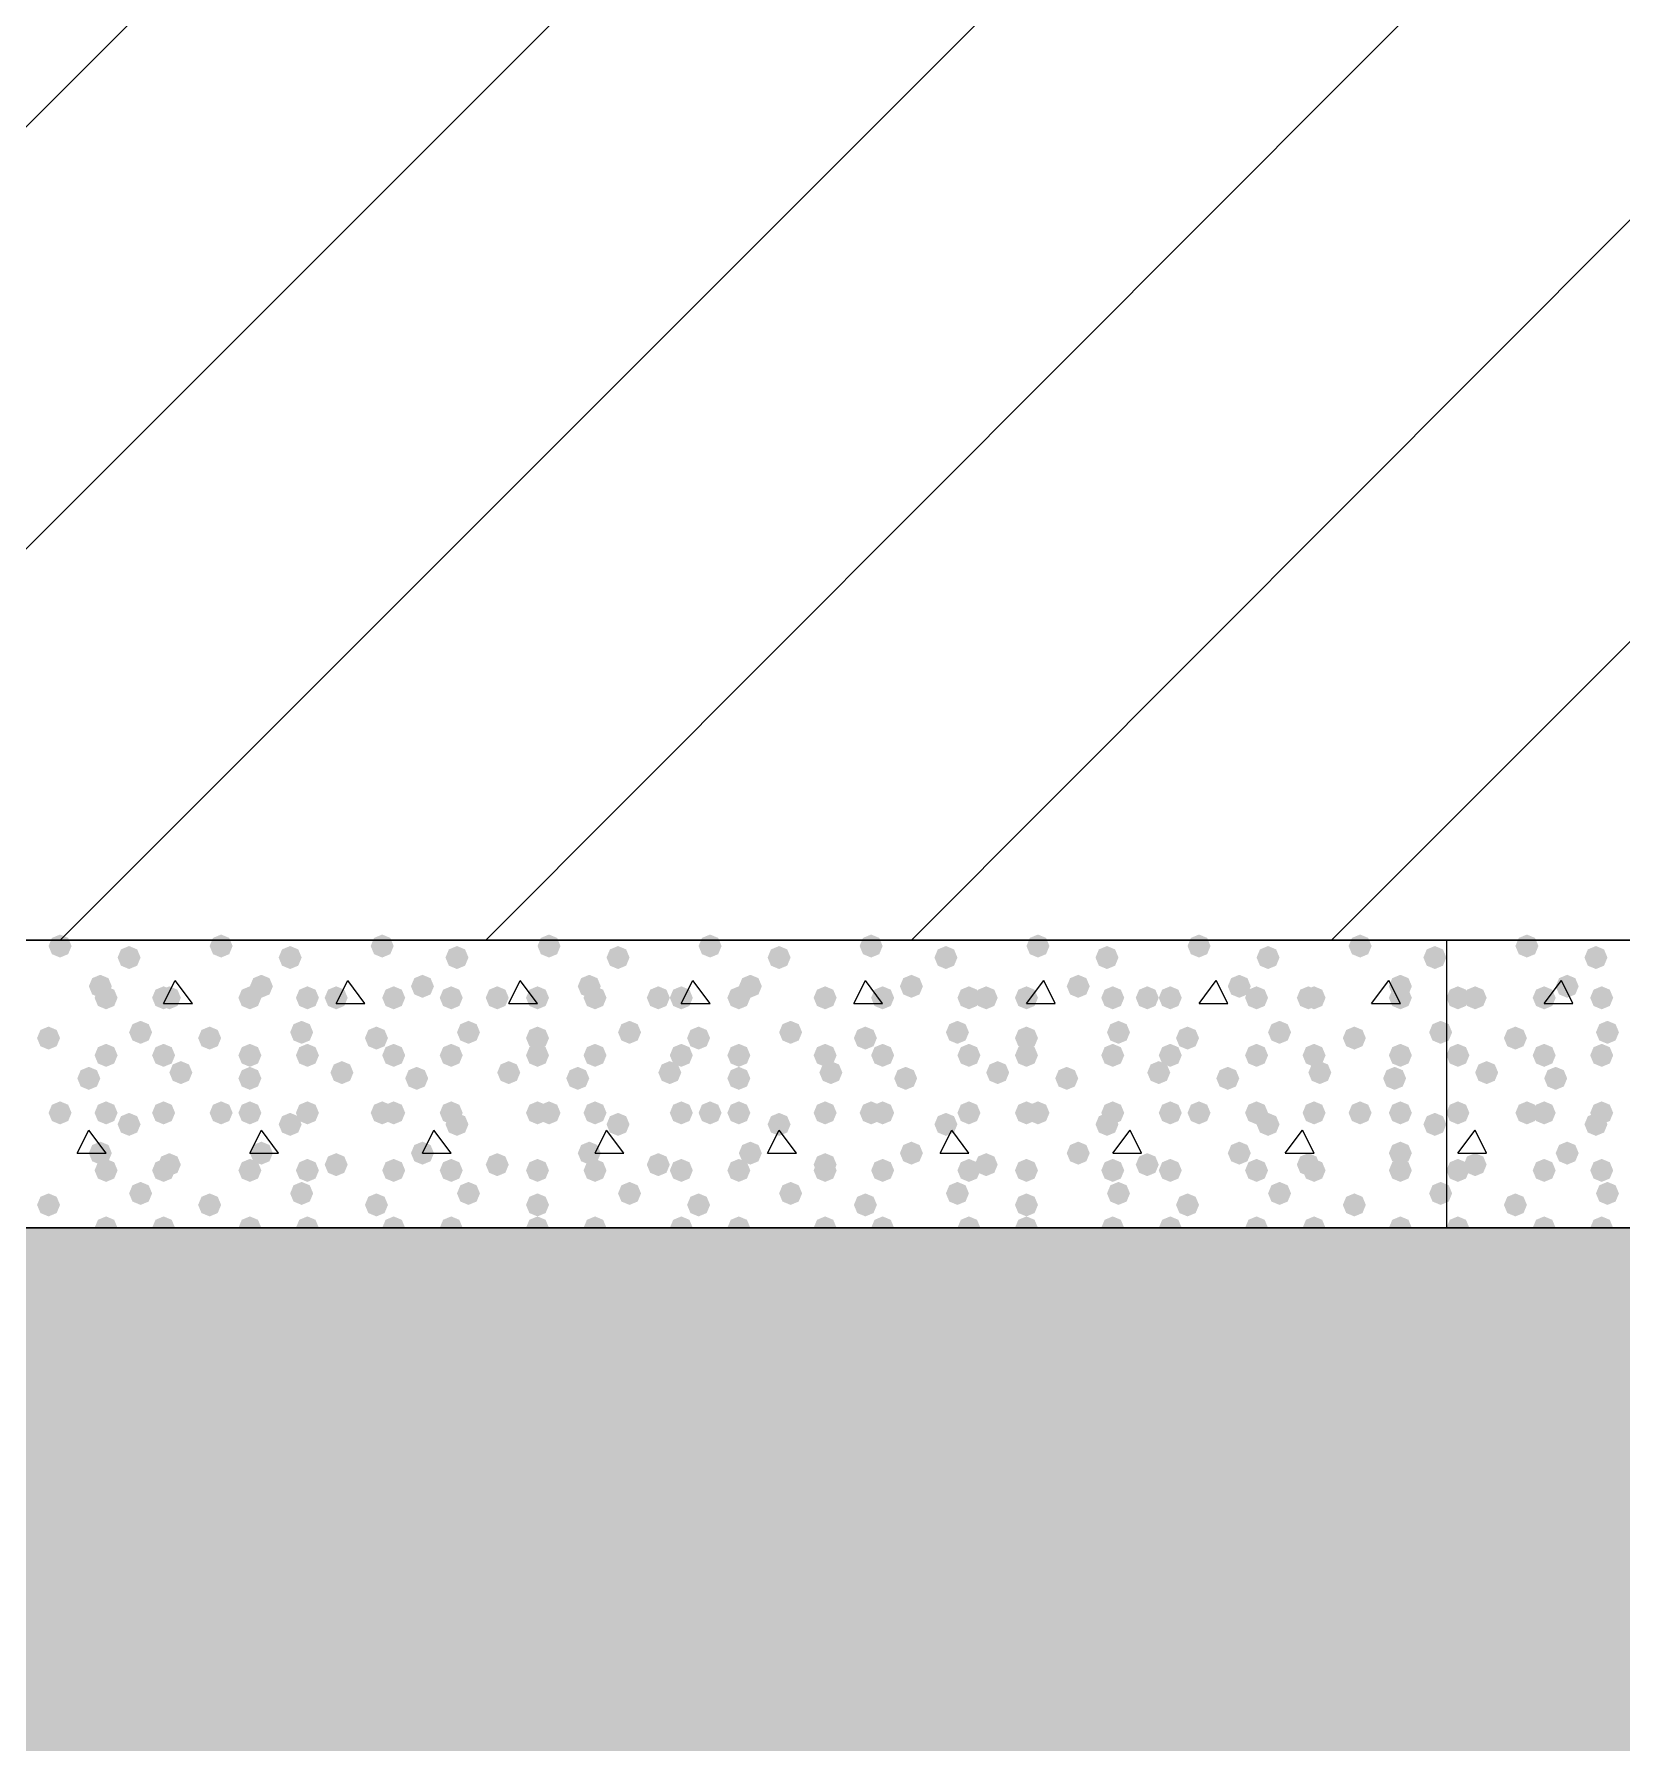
# Model space of a CAD drawing. Header units: millimetres. Extents: x 0 to 420, y 0 to 297.
# Drawn here: x 310.58 to 322.26, y 138.83 to 151.41 of the extents above; entities that cross this region are included whole.
import ezdxf

# ---------------------------------------------------------------- set-up
doc = ezdxf.new("R2010")
doc.units = ezdxf.units.MM
doc.layers.get('0').update_dxf_attribs({"linetype": 'CONTINUOUS'})

msp = doc.modelspace()

# ---------------------------------------------------------------- hatches: boundary and pattern name
at = {"true_color": 0x000008}
for points in [[(310.853667, 144.695333), (310.828796, 144.635537), (310.769, 144.610667), (310.709204, 144.635537), (310.684333, 144.695333), (310.709204, 144.755129), (310.769, 144.78), (310.828796, 144.755129)], [(312.039, 144.695333), (312.014129, 144.635537), (311.954333, 144.610667), (311.894537, 144.635537), (311.869667, 144.695333), (311.894537, 144.755129), (311.954333, 144.78), (312.014129, 144.755129)], [(313.224333, 144.695333), (313.199462, 144.635537), (313.139667, 144.610667), (313.079871, 144.635537), (313.055, 144.695333), (313.079871, 144.755129), (313.139667, 144.78), (313.199462, 144.755129)], [(314.452, 144.695333), (314.427129, 144.635537), (314.367333, 144.610667), (314.307538, 144.635537), (314.282667, 144.695333), (314.307537, 144.755129), (314.367333, 144.78), (314.427129, 144.755129)], [(315.637333, 144.695333), (315.612462, 144.635537), (315.552667, 144.610667), (315.492871, 144.635537), (315.468, 144.695333), (315.492871, 144.755129), (315.552667, 144.78), (315.612462, 144.755129)], [(316.822667, 144.695333), (316.797796, 144.635537), (316.738, 144.610667), (316.678204, 144.635537), (316.653333, 144.695333), (316.678204, 144.755129), (316.738, 144.78), (316.797796, 144.755129)], [(318.050333, 144.695333), (318.025463, 144.635537), (317.965667, 144.610667), (317.905871, 144.635537), (317.881, 144.695333), (317.905871, 144.755129), (317.965667, 144.78), (318.025462, 144.755129)], [(319.235667, 144.695333), (319.210796, 144.635537), (319.151, 144.610667), (319.091204, 144.635537), (319.066333, 144.695333), (319.091204, 144.755129), (319.151, 144.78), (319.210796, 144.755129)], [(320.421, 144.695333), (320.396129, 144.635537), (320.336333, 144.610667), (320.276538, 144.635537), (320.251667, 144.695333), (320.276537, 144.755129), (320.336333, 144.78), (320.396129, 144.755129)], [(311.361667, 144.610667), (311.336796, 144.550871), (311.277, 144.526), (311.217204, 144.550871), (311.192333, 144.610667), (311.217204, 144.670462), (311.277, 144.695333), (311.336796, 144.670463)], [(312.547, 144.610667), (312.522129, 144.550871), (312.462333, 144.526), (312.402537, 144.550871), (312.377667, 144.610667), (312.402537, 144.670462), (312.462333, 144.695333), (312.522129, 144.670463)], [(313.774667, 144.610667), (313.749796, 144.550871), (313.69, 144.526), (313.630204, 144.550871), (313.605333, 144.610667), (313.630204, 144.670462), (313.69, 144.695333), (313.749796, 144.670463)], [(314.96, 144.610667), (314.935129, 144.550871), (314.875333, 144.526), (314.815538, 144.550871), (314.790667, 144.610667), (314.815537, 144.670462), (314.875333, 144.695333), (314.935129, 144.670463)], [(316.145333, 144.610667), (316.120463, 144.550871), (316.060667, 144.526), (316.000871, 144.550871), (315.976, 144.610667), (316.000871, 144.670462), (316.060667, 144.695333), (316.120462, 144.670463)], [(317.373, 144.610667), (317.348129, 144.550871), (317.288333, 144.526), (317.228538, 144.550871), (317.203667, 144.610667), (317.228537, 144.670462), (317.288333, 144.695333), (317.348129, 144.670463)], [(318.558333, 144.610667), (318.533462, 144.550871), (318.473667, 144.526), (318.413871, 144.550871), (318.389, 144.610667), (318.413871, 144.670462), (318.473667, 144.695333), (318.533462, 144.670463)], [(319.743667, 144.610667), (319.718796, 144.550871), (319.659, 144.526), (319.599204, 144.550871), (319.574333, 144.610667), (319.599204, 144.670462), (319.659, 144.695333), (319.718796, 144.670463)], [(320.971333, 144.610667), (320.946462, 144.550871), (320.886667, 144.526), (320.826871, 144.550871), (320.802, 144.610667), (320.826871, 144.670462), (320.886667, 144.695333), (320.946462, 144.670463)], [(311.15, 144.399), (311.125129, 144.339204), (311.065333, 144.314333), (311.005538, 144.339204), (310.980667, 144.399), (311.005537, 144.458796), (311.065333, 144.483667), (311.125129, 144.458796)], [(312.335333, 144.399), (312.310462, 144.339204), (312.250667, 144.314333), (312.190871, 144.339204), (312.166, 144.399), (312.190871, 144.458796), (312.250667, 144.483667), (312.310462, 144.458796)], [(313.520667, 144.399), (313.495796, 144.339204), (313.436, 144.314333), (313.376204, 144.339204), (313.351333, 144.399), (313.376204, 144.458796), (313.436, 144.483667), (313.495796, 144.458796)], [(314.748333, 144.399), (314.723462, 144.339204), (314.663667, 144.314333), (314.603871, 144.339204), (314.579, 144.399), (314.603871, 144.458796), (314.663667, 144.483667), (314.723462, 144.458796)], [(315.933667, 144.399), (315.908796, 144.339204), (315.849, 144.314333), (315.789204, 144.339204), (315.764333, 144.399), (315.789204, 144.458796), (315.849, 144.483667), (315.908796, 144.458796)], [(317.119, 144.399), (317.094129, 144.339204), (317.034333, 144.314333), (316.974538, 144.339204), (316.949667, 144.399), (316.974537, 144.458796), (317.034333, 144.483667), (317.094129, 144.458796)], [(318.346667, 144.399), (318.321796, 144.339204), (318.262, 144.314333), (318.202204, 144.339204), (318.177333, 144.399), (318.202204, 144.458796), (318.262, 144.483667), (318.321796, 144.458796)], [(319.532, 144.399), (319.507129, 144.339204), (319.447333, 144.314333), (319.387538, 144.339204), (319.362667, 144.399), (319.387537, 144.458796), (319.447333, 144.483667), (319.507129, 144.458796)], [(320.717333, 144.399), (320.692462, 144.339204), (320.632667, 144.314333), (320.572871, 144.339204), (320.548, 144.399), (320.572871, 144.458796), (320.632667, 144.483667), (320.692462, 144.458796)], [(311.192333, 144.314333), (311.167462, 144.254537), (311.107667, 144.229667), (311.047871, 144.254537), (311.023, 144.314333), (311.047871, 144.374129), (311.107667, 144.399), (311.167462, 144.374129)], [(311.615667, 144.314333), (311.590796, 144.254537), (311.531, 144.229667), (311.471204, 144.254537), (311.446333, 144.314333), (311.471204, 144.374129), (311.531, 144.399), (311.590796, 144.374129)], [(311.658, 144.314333), (311.633129, 144.254537), (311.573333, 144.229667), (311.513537, 144.254537), (311.488667, 144.314333), (311.513537, 144.374129), (311.573333, 144.399), (311.633129, 144.374129)], [(312.250667, 144.314333), (312.225796, 144.254537), (312.166, 144.229667), (312.106204, 144.254537), (312.081333, 144.314333), (312.106204, 144.374129), (312.166, 144.399), (312.225796, 144.374129)], [(312.674, 144.314333), (312.649129, 144.254537), (312.589333, 144.229667), (312.529537, 144.254537), (312.504667, 144.314333), (312.529537, 144.374129), (312.589333, 144.399), (312.649129, 144.374129)], [(312.885667, 144.314333), (312.860796, 144.254537), (312.801, 144.229667), (312.741204, 144.254537), (312.716333, 144.314333), (312.741204, 144.374129), (312.801, 144.399), (312.860796, 144.374129)], [(313.309, 144.314333), (313.284129, 144.254537), (313.224333, 144.229667), (313.164537, 144.254537), (313.139667, 144.314333), (313.164537, 144.374129), (313.224333, 144.399), (313.284129, 144.374129)], [(313.732333, 144.314333), (313.707462, 144.254537), (313.647667, 144.229667), (313.587871, 144.254537), (313.563, 144.314333), (313.587871, 144.374129), (313.647667, 144.399), (313.707462, 144.374129)], [(314.071, 144.314333), (314.046129, 144.254537), (313.986333, 144.229667), (313.926537, 144.254537), (313.901667, 144.314333), (313.926537, 144.374129), (313.986333, 144.399), (314.046129, 144.374129)], [(314.367333, 144.314333), (314.342462, 144.254537), (314.282667, 144.229667), (314.222871, 144.254537), (314.198, 144.314333), (314.222871, 144.374129), (314.282667, 144.399), (314.342462, 144.374129)], [(314.790667, 144.314333), (314.765796, 144.254537), (314.706, 144.229667), (314.646204, 144.254537), (314.621333, 144.314333), (314.646204, 144.374129), (314.706, 144.399), (314.765796, 144.374129)], [(315.256333, 144.314333), (315.231462, 144.254537), (315.171667, 144.229667), (315.111871, 144.254537), (315.087, 144.314333), (315.111871, 144.374129), (315.171667, 144.399), (315.231462, 144.374129)], [(315.425667, 144.314333), (315.400796, 144.254537), (315.341, 144.229667), (315.281204, 144.254537), (315.256333, 144.314333), (315.281204, 144.374129), (315.341, 144.399), (315.400796, 144.374129)], [(315.849, 144.314333), (315.824129, 144.254537), (315.764333, 144.229667), (315.704538, 144.254537), (315.679667, 144.314333), (315.704537, 144.374129), (315.764333, 144.399), (315.824129, 144.374129)], [(316.484, 144.314333), (316.459129, 144.254537), (316.399333, 144.229667), (316.339538, 144.254537), (316.314667, 144.314333), (316.339537, 144.374129), (316.399333, 144.399), (316.459129, 144.374129)], [(316.484, 144.314333), (316.459129, 144.254537), (316.399333, 144.229667), (316.339538, 144.254537), (316.314667, 144.314333), (316.339537, 144.374129), (316.399333, 144.399), (316.459129, 144.374129)], [(316.907333, 144.314333), (316.882462, 144.254537), (316.822667, 144.229667), (316.762871, 144.254537), (316.738, 144.314333), (316.762871, 144.374129), (316.822667, 144.399), (316.882462, 144.374129)], [(317.542333, 144.314333), (317.517462, 144.254537), (317.457667, 144.229667), (317.397871, 144.254537), (317.373, 144.314333), (317.397871, 144.374129), (317.457667, 144.399), (317.517462, 144.374129)], [(317.669333, 144.314333), (317.644462, 144.254537), (317.584667, 144.229667), (317.524871, 144.254537), (317.5, 144.314333), (317.524871, 144.374129), (317.584667, 144.399), (317.644462, 144.374129)], [(317.965667, 144.314333), (317.940796, 144.254537), (317.881, 144.229667), (317.821204, 144.254537), (317.796333, 144.314333), (317.821204, 144.374129), (317.881, 144.399), (317.940796, 144.374129)], [(318.600667, 144.314333), (318.575796, 144.254537), (318.516, 144.229667), (318.456204, 144.254537), (318.431333, 144.314333), (318.456204, 144.374129), (318.516, 144.399), (318.575796, 144.374129)], [(318.854667, 144.314333), (318.829796, 144.254537), (318.77, 144.229667), (318.710204, 144.254537), (318.685333, 144.314333), (318.710204, 144.374129), (318.77, 144.399), (318.829796, 144.374129)], [(319.024, 144.314333), (318.999129, 144.254537), (318.939333, 144.229667), (318.879537, 144.254537), (318.854667, 144.314333), (318.879537, 144.374129), (318.939333, 144.399), (318.999129, 144.374129)], [(319.659, 144.314333), (319.634129, 144.254537), (319.574333, 144.229667), (319.514537, 144.254537), (319.489667, 144.314333), (319.514537, 144.374129), (319.574333, 144.399), (319.634129, 144.374129)], [(320.04, 144.314333), (320.015129, 144.254537), (319.955333, 144.229667), (319.895538, 144.254537), (319.870667, 144.314333), (319.895537, 144.374129), (319.955333, 144.399), (320.015129, 144.374129)], [(320.082333, 144.314333), (320.057462, 144.254537), (319.997667, 144.229667), (319.937871, 144.254537), (319.913, 144.314333), (319.937871, 144.374129), (319.997667, 144.399), (320.057462, 144.374129)], [(320.717333, 144.314333), (320.692462, 144.254537), (320.632667, 144.229667), (320.572871, 144.254537), (320.548, 144.314333), (320.572871, 144.374129), (320.632667, 144.399), (320.692462, 144.374129)], [(310.769, 144.018), (310.744129, 143.958204), (310.684333, 143.933333), (310.624537, 143.958204), (310.599667, 144.018), (310.624537, 144.077796), (310.684333, 144.102667), (310.744129, 144.077796)], [(311.446333, 144.060333), (311.421462, 144.000537), (311.361667, 143.975667), (311.301871, 144.000537), (311.277, 144.060333), (311.301871, 144.120129), (311.361667, 144.145), (311.421462, 144.120129)], [(311.954333, 144.018), (311.929463, 143.958204), (311.869667, 143.933333), (311.809871, 143.958204), (311.785, 144.018), (311.809871, 144.077796), (311.869667, 144.102667), (311.929462, 144.077796)], [(312.631667, 144.060333), (312.606796, 144.000537), (312.547, 143.975667), (312.487204, 144.000537), (312.462333, 144.060333), (312.487204, 144.120129), (312.547, 144.145), (312.606796, 144.120129)], [(313.182, 144.018), (313.157129, 143.958204), (313.097333, 143.933333), (313.037537, 143.958204), (313.012667, 144.018), (313.037537, 144.077796), (313.097333, 144.102667), (313.157129, 144.077796)], [(313.859333, 144.060333), (313.834462, 144.000537), (313.774667, 143.975667), (313.714871, 144.000537), (313.69, 144.060333), (313.714871, 144.120129), (313.774667, 144.145), (313.834462, 144.120129)], [(314.367333, 144.018), (314.342462, 143.958204), (314.282667, 143.933333), (314.222871, 143.958204), (314.198, 144.018), (314.222871, 144.077796), (314.282667, 144.102667), (314.342462, 144.077796)], [(315.044667, 144.060333), (315.019796, 144.000537), (314.96, 143.975667), (314.900204, 144.000537), (314.875333, 144.060333), (314.900204, 144.120129), (314.96, 144.145), (315.019796, 144.120129)], [(315.552667, 144.018), (315.527796, 143.958204), (315.468, 143.933333), (315.408204, 143.958204), (315.383333, 144.018), (315.408204, 144.077796), (315.468, 144.102667), (315.527796, 144.077796)], [(316.23, 144.060333), (316.205129, 144.000537), (316.145333, 143.975667), (316.085537, 144.000537), (316.060667, 144.060333), (316.085537, 144.120129), (316.145333, 144.145), (316.205129, 144.120129)], [(316.780333, 144.018), (316.755463, 143.958204), (316.695667, 143.933333), (316.635871, 143.958204), (316.611, 144.018), (316.635871, 144.077796), (316.695667, 144.102667), (316.755462, 144.077796)], [(317.457667, 144.060333), (317.432796, 144.000537), (317.373, 143.975667), (317.313204, 144.000537), (317.288333, 144.060333), (317.313204, 144.120129), (317.373, 144.145), (317.432796, 144.120129)], [(317.965667, 144.018), (317.940796, 143.958204), (317.881, 143.933333), (317.821204, 143.958204), (317.796333, 144.018), (317.821204, 144.077796), (317.881, 144.102667), (317.940796, 144.077796)], [(318.643, 144.060333), (318.618129, 144.000537), (318.558333, 143.975667), (318.498538, 144.000537), (318.473667, 144.060333), (318.498537, 144.120129), (318.558333, 144.145), (318.618129, 144.120129)], [(319.151, 144.018), (319.126129, 143.958204), (319.066333, 143.933333), (319.006537, 143.958204), (318.981667, 144.018), (319.006537, 144.077796), (319.066333, 144.102667), (319.126129, 144.077796)], [(319.828333, 144.060333), (319.803463, 144.000537), (319.743667, 143.975667), (319.683871, 144.000537), (319.659, 144.060333), (319.683871, 144.120129), (319.743667, 144.145), (319.803462, 144.120129)], [(320.378667, 144.018), (320.353796, 143.958204), (320.294, 143.933333), (320.234204, 143.958204), (320.209333, 144.018), (320.234204, 144.077796), (320.294, 144.102667), (320.353796, 144.077796)], [(321.013667, 144.060333), (320.988796, 144.000537), (320.929, 143.975667), (320.869204, 144.000537), (320.844333, 144.060333), (320.869204, 144.120129), (320.929, 144.145), (320.988796, 144.120129)], [(311.192333, 143.891), (311.167462, 143.831204), (311.107667, 143.806333), (311.047871, 143.831204), (311.023, 143.891), (311.047871, 143.950796), (311.107667, 143.975667), (311.167462, 143.950796)], [(311.615667, 143.891), (311.590796, 143.831204), (311.531, 143.806333), (311.471204, 143.831204), (311.446333, 143.891), (311.471204, 143.950796), (311.531, 143.975667), (311.590796, 143.950796)], [(312.250667, 143.891), (312.225796, 143.831204), (312.166, 143.806333), (312.106204, 143.831204), (312.081333, 143.891), (312.106204, 143.950796), (312.166, 143.975667), (312.225796, 143.950796)], [(312.674, 143.891), (312.649129, 143.831204), (312.589333, 143.806333), (312.529537, 143.831204), (312.504667, 143.891), (312.529537, 143.950796), (312.589333, 143.975667), (312.649129, 143.950796)], [(313.309, 143.891), (313.284129, 143.831204), (313.224333, 143.806333), (313.164537, 143.831204), (313.139667, 143.891), (313.164537, 143.950796), (313.224333, 143.975667), (313.284129, 143.950796)], [(313.732333, 143.891), (313.707462, 143.831204), (313.647667, 143.806333), (313.587871, 143.831204), (313.563, 143.891), (313.587871, 143.950796), (313.647667, 143.975667), (313.707462, 143.950796)], [(314.367333, 143.891), (314.342462, 143.831204), (314.282667, 143.806333), (314.222871, 143.831204), (314.198, 143.891), (314.222871, 143.950796), (314.282667, 143.975667), (314.342462, 143.950796)], [(314.790667, 143.891), (314.765796, 143.831204), (314.706, 143.806333), (314.646204, 143.831204), (314.621333, 143.891), (314.646204, 143.950796), (314.706, 143.975667), (314.765796, 143.950796)], [(315.425667, 143.891), (315.400796, 143.831204), (315.341, 143.806333), (315.281204, 143.831204), (315.256333, 143.891), (315.281204, 143.950796), (315.341, 143.975667), (315.400796, 143.950796)], [(315.849, 143.891), (315.824129, 143.831204), (315.764333, 143.806333), (315.704538, 143.831204), (315.679667, 143.891), (315.704537, 143.950796), (315.764333, 143.975667), (315.824129, 143.950796)], [(316.484, 143.891), (316.459129, 143.831204), (316.399333, 143.806333), (316.339538, 143.831204), (316.314667, 143.891), (316.339537, 143.950796), (316.399333, 143.975667), (316.459129, 143.950796)], [(316.907333, 143.891), (316.882462, 143.831204), (316.822667, 143.806333), (316.762871, 143.831204), (316.738, 143.891), (316.762871, 143.950796), (316.822667, 143.975667), (316.882462, 143.950796)], [(317.542333, 143.891), (317.517462, 143.831204), (317.457667, 143.806333), (317.397871, 143.831204), (317.373, 143.891), (317.397871, 143.950796), (317.457667, 143.975667), (317.517462, 143.950796)], [(317.965667, 143.891), (317.940796, 143.831204), (317.881, 143.806333), (317.821204, 143.831204), (317.796333, 143.891), (317.821204, 143.950796), (317.881, 143.975667), (317.940796, 143.950796)], [(318.600667, 143.891), (318.575796, 143.831204), (318.516, 143.806333), (318.456204, 143.831204), (318.431333, 143.891), (318.456204, 143.950796), (318.516, 143.975667), (318.575796, 143.950796)], [(319.024, 143.891), (318.999129, 143.831204), (318.939333, 143.806333), (318.879537, 143.831204), (318.854667, 143.891), (318.879537, 143.950796), (318.939333, 143.975667), (318.999129, 143.950796)], [(319.659, 143.891), (319.634129, 143.831204), (319.574333, 143.806333), (319.514537, 143.831204), (319.489667, 143.891), (319.514537, 143.950796), (319.574333, 143.975667), (319.634129, 143.950796)], [(320.082333, 143.891), (320.057462, 143.831204), (319.997667, 143.806333), (319.937871, 143.831204), (319.913, 143.891), (319.937871, 143.950796), (319.997667, 143.975667), (320.057462, 143.950796)], [(320.717333, 143.891), (320.692462, 143.831204), (320.632667, 143.806333), (320.572871, 143.831204), (320.548, 143.891), (320.572871, 143.950796), (320.632667, 143.975667), (320.692462, 143.950796)], [(311.742667, 143.764), (311.717796, 143.704204), (311.658, 143.679333), (311.598204, 143.704204), (311.573333, 143.764), (311.598204, 143.823796), (311.658, 143.848667), (311.717796, 143.823796)], [(312.928, 143.764), (312.903129, 143.704204), (312.843333, 143.679333), (312.783537, 143.704204), (312.758667, 143.764), (312.783537, 143.823796), (312.843333, 143.848667), (312.903129, 143.823796)], [(314.155667, 143.764), (314.130796, 143.704204), (314.071, 143.679333), (314.011204, 143.704204), (313.986333, 143.764), (314.011204, 143.823796), (314.071, 143.848667), (314.130796, 143.823796)], [(315.341, 143.764), (315.316129, 143.704204), (315.256333, 143.679333), (315.196537, 143.704204), (315.171667, 143.764), (315.196537, 143.823796), (315.256333, 143.848667), (315.316129, 143.823796)], [(316.526333, 143.764), (316.501463, 143.704204), (316.441667, 143.679333), (316.381871, 143.704204), (316.357, 143.764), (316.381871, 143.823796), (316.441667, 143.848667), (316.501462, 143.823796)], [(317.754, 143.764), (317.729129, 143.704204), (317.669333, 143.679333), (317.609537, 143.704204), (317.584667, 143.764), (317.609537, 143.823796), (317.669333, 143.848667), (317.729129, 143.823796)], [(318.939333, 143.764), (318.914462, 143.704204), (318.854667, 143.679333), (318.794871, 143.704204), (318.77, 143.764), (318.794871, 143.823796), (318.854667, 143.848667), (318.914462, 143.823796)], [(320.124667, 143.764), (320.099796, 143.704204), (320.04, 143.679333), (319.980204, 143.704204), (319.955333, 143.764), (319.980204, 143.823796), (320.04, 143.848667), (320.099796, 143.823796)], [(311.065333, 143.721667), (311.040462, 143.661871), (310.980667, 143.637), (310.920871, 143.661871), (310.896, 143.721667), (310.920871, 143.781462), (310.980667, 143.806333), (311.040462, 143.781463)], [(312.250667, 143.721667), (312.225796, 143.661871), (312.166, 143.637), (312.106204, 143.661871), (312.081333, 143.721667), (312.106204, 143.781462), (312.166, 143.806333), (312.225796, 143.781463)], [(313.478333, 143.721667), (313.453463, 143.661871), (313.393667, 143.637), (313.333871, 143.661871), (313.309, 143.721667), (313.333871, 143.781462), (313.393667, 143.806333), (313.453462, 143.781463)], [(314.663667, 143.721667), (314.638796, 143.661871), (314.579, 143.637), (314.519204, 143.661871), (314.494333, 143.721667), (314.519204, 143.781462), (314.579, 143.806333), (314.638796, 143.781463)], [(315.849, 143.721667), (315.824129, 143.661871), (315.764333, 143.637), (315.704538, 143.661871), (315.679667, 143.721667), (315.704537, 143.781462), (315.764333, 143.806333), (315.824129, 143.781463)], [(317.076667, 143.721667), (317.051796, 143.661871), (316.992, 143.637), (316.932204, 143.661871), (316.907333, 143.721667), (316.932204, 143.781462), (316.992, 143.806333), (317.051796, 143.781463)], [(318.262, 143.721667), (318.237129, 143.661871), (318.177333, 143.637), (318.117538, 143.661871), (318.092667, 143.721667), (318.117537, 143.781462), (318.177333, 143.806333), (318.237129, 143.781463)], [(319.447333, 143.721667), (319.422462, 143.661871), (319.362667, 143.637), (319.302871, 143.661871), (319.278, 143.721667), (319.302871, 143.781462), (319.362667, 143.806333), (319.422462, 143.781463)], [(320.675, 143.721667), (320.650129, 143.661871), (320.590333, 143.637), (320.530538, 143.661871), (320.505667, 143.721667), (320.530537, 143.781462), (320.590333, 143.806333), (320.650129, 143.781463)], [(310.853667, 143.467667), (310.828796, 143.407871), (310.769, 143.383), (310.709204, 143.407871), (310.684333, 143.467667), (310.709204, 143.527462), (310.769, 143.552333), (310.828796, 143.527463)], [(311.192333, 143.467667), (311.167462, 143.407871), (311.107667, 143.383), (311.047871, 143.407871), (311.023, 143.467667), (311.047871, 143.527462), (311.107667, 143.552333), (311.167462, 143.527463)], [(311.361667, 143.383), (311.336796, 143.323204), (311.277, 143.298333), (311.217204, 143.323204), (311.192333, 143.383), (311.217204, 143.442796), (311.277, 143.467667), (311.336796, 143.442796)], [(311.615667, 143.467667), (311.590796, 143.407871), (311.531, 143.383), (311.471204, 143.407871), (311.446333, 143.467667), (311.471204, 143.527462), (311.531, 143.552333), (311.590796, 143.527463)], [(312.039, 143.467667), (312.014129, 143.407871), (311.954333, 143.383), (311.894537, 143.407871), (311.869667, 143.467667), (311.894537, 143.527462), (311.954333, 143.552333), (312.014129, 143.527463)], [(312.250667, 143.467667), (312.225796, 143.407871), (312.166, 143.383), (312.106204, 143.407871), (312.081333, 143.467667), (312.106204, 143.527462), (312.166, 143.552333), (312.225796, 143.527463)], [(312.547, 143.383), (312.522129, 143.323204), (312.462333, 143.298333), (312.402537, 143.323204), (312.377667, 143.383), (312.402537, 143.442796), (312.462333, 143.467667), (312.522129, 143.442796)], [(312.674, 143.467667), (312.649129, 143.407871), (312.589333, 143.383), (312.529537, 143.407871), (312.504667, 143.467667), (312.529537, 143.527462), (312.589333, 143.552333), (312.649129, 143.527463)], [(313.224333, 143.467667), (313.199462, 143.407871), (313.139667, 143.383), (313.079871, 143.407871), (313.055, 143.467667), (313.079871, 143.527462), (313.139667, 143.552333), (313.199462, 143.527463)], [(313.309, 143.467667), (313.284129, 143.407871), (313.224333, 143.383), (313.164537, 143.407871), (313.139667, 143.467667), (313.164537, 143.527462), (313.224333, 143.552333), (313.284129, 143.527463)], [(313.732333, 143.467667), (313.707462, 143.407871), (313.647667, 143.383), (313.587871, 143.407871), (313.563, 143.467667), (313.587871, 143.527462), (313.647667, 143.552333), (313.707462, 143.527463)], [(313.774667, 143.383), (313.749796, 143.323204), (313.69, 143.298333), (313.630204, 143.323204), (313.605333, 143.383), (313.630204, 143.442796), (313.69, 143.467667), (313.749796, 143.442796)], [(314.367333, 143.467667), (314.342462, 143.407871), (314.282667, 143.383), (314.222871, 143.407871), (314.198, 143.467667), (314.222871, 143.527462), (314.282667, 143.552333), (314.342462, 143.527463)], [(314.452, 143.467667), (314.427129, 143.407871), (314.367333, 143.383), (314.307538, 143.407871), (314.282667, 143.467667), (314.307537, 143.527462), (314.367333, 143.552333), (314.427129, 143.527463)], [(314.790667, 143.467667), (314.765796, 143.407871), (314.706, 143.383), (314.646204, 143.407871), (314.621333, 143.467667), (314.646204, 143.527462), (314.706, 143.552333), (314.765796, 143.527463)], [(314.96, 143.383), (314.935129, 143.323204), (314.875333, 143.298333), (314.815538, 143.323204), (314.790667, 143.383), (314.815537, 143.442796), (314.875333, 143.467667), (314.935129, 143.442796)], [(315.425667, 143.467667), (315.400796, 143.407871), (315.341, 143.383), (315.281204, 143.407871), (315.256333, 143.467667), (315.281204, 143.527462), (315.341, 143.552333), (315.400796, 143.527463)], [(315.637333, 143.467667), (315.612462, 143.407871), (315.552667, 143.383), (315.492871, 143.407871), (315.468, 143.467667), (315.492871, 143.527462), (315.552667, 143.552333), (315.612462, 143.527463)], [(315.849, 143.467667), (315.824129, 143.407871), (315.764333, 143.383), (315.704538, 143.407871), (315.679667, 143.467667), (315.704537, 143.527462), (315.764333, 143.552333), (315.824129, 143.527463)], [(316.145333, 143.383), (316.120463, 143.323204), (316.060667, 143.298333), (316.000871, 143.323204), (315.976, 143.383), (316.000871, 143.442796), (316.060667, 143.467667), (316.120462, 143.442796)], [(316.484, 143.467667), (316.459129, 143.407871), (316.399333, 143.383), (316.339538, 143.407871), (316.314667, 143.467667), (316.339537, 143.527462), (316.399333, 143.552333), (316.459129, 143.527463)], [(316.822667, 143.467667), (316.797796, 143.407871), (316.738, 143.383), (316.678204, 143.407871), (316.653333, 143.467667), (316.678204, 143.527462), (316.738, 143.552333), (316.797796, 143.527463)], [(316.907333, 143.467667), (316.882462, 143.407871), (316.822667, 143.383), (316.762871, 143.407871), (316.738, 143.467667), (316.762871, 143.527462), (316.822667, 143.552333), (316.882462, 143.527463)], [(317.373, 143.383), (317.348129, 143.323204), (317.288333, 143.298333), (317.228538, 143.323204), (317.203667, 143.383), (317.228537, 143.442796), (317.288333, 143.467667), (317.348129, 143.442796)], [(317.542333, 143.467667), (317.517462, 143.407871), (317.457667, 143.383), (317.397871, 143.407871), (317.373, 143.467667), (317.397871, 143.527462), (317.457667, 143.552333), (317.517462, 143.527463)], [(317.965667, 143.467667), (317.940796, 143.407871), (317.881, 143.383), (317.821204, 143.407871), (317.796333, 143.467667), (317.821204, 143.527462), (317.881, 143.552333), (317.940796, 143.527463)], [(318.050333, 143.467667), (318.025463, 143.407871), (317.965667, 143.383), (317.905871, 143.407871), (317.881, 143.467667), (317.905871, 143.527462), (317.965667, 143.552333), (318.025462, 143.527463)], [(318.558333, 143.383), (318.533462, 143.323204), (318.473667, 143.298333), (318.413871, 143.323204), (318.389, 143.383), (318.413871, 143.442796), (318.473667, 143.467667), (318.533462, 143.442796)], [(318.600667, 143.467667), (318.575796, 143.407871), (318.516, 143.383), (318.456204, 143.407871), (318.431333, 143.467667), (318.456204, 143.527462), (318.516, 143.552333), (318.575796, 143.527463)], [(319.024, 143.467667), (318.999129, 143.407871), (318.939333, 143.383), (318.879537, 143.407871), (318.854667, 143.467667), (318.879537, 143.527462), (318.939333, 143.552333), (318.999129, 143.527463)], [(319.235667, 143.467667), (319.210796, 143.407871), (319.151, 143.383), (319.091204, 143.407871), (319.066333, 143.467667), (319.091204, 143.527462), (319.151, 143.552333), (319.210796, 143.527463)], [(319.659, 143.467667), (319.634129, 143.407871), (319.574333, 143.383), (319.514537, 143.407871), (319.489667, 143.467667), (319.514537, 143.527462), (319.574333, 143.552333), (319.634129, 143.527463)], [(319.743667, 143.383), (319.718796, 143.323204), (319.659, 143.298333), (319.599204, 143.323204), (319.574333, 143.383), (319.599204, 143.442796), (319.659, 143.467667), (319.718796, 143.442796)], [(320.082333, 143.467667), (320.057462, 143.407871), (319.997667, 143.383), (319.937871, 143.407871), (319.913, 143.467667), (319.937871, 143.527462), (319.997667, 143.552333), (320.057462, 143.527463)], [(320.421, 143.467667), (320.396129, 143.407871), (320.336333, 143.383), (320.276538, 143.407871), (320.251667, 143.467667), (320.276537, 143.527462), (320.336333, 143.552333), (320.396129, 143.527463)], [(320.717333, 143.467667), (320.692462, 143.407871), (320.632667, 143.383), (320.572871, 143.407871), (320.548, 143.467667), (320.572871, 143.527462), (320.632667, 143.552333), (320.692462, 143.527463)], [(320.971333, 143.383), (320.946462, 143.323204), (320.886667, 143.298333), (320.826871, 143.323204), (320.802, 143.383), (320.826871, 143.442796), (320.886667, 143.467667), (320.946462, 143.442796)], [(311.15, 143.171333), (311.125129, 143.111537), (311.065333, 143.086667), (311.005538, 143.111537), (310.980667, 143.171333), (311.005537, 143.231129), (311.065333, 143.256), (311.125129, 143.231129)], [(312.335333, 143.171333), (312.310462, 143.111537), (312.250667, 143.086667), (312.190871, 143.111537), (312.166, 143.171333), (312.190871, 143.231129), (312.250667, 143.256), (312.310462, 143.231129)], [(313.520667, 143.171333), (313.495796, 143.111537), (313.436, 143.086667), (313.376204, 143.111537), (313.351333, 143.171333), (313.376204, 143.231129), (313.436, 143.256), (313.495796, 143.231129)], [(314.748333, 143.171333), (314.723462, 143.111537), (314.663667, 143.086667), (314.603871, 143.111537), (314.579, 143.171333), (314.603871, 143.231129), (314.663667, 143.256), (314.723462, 143.231129)], [(315.933667, 143.171333), (315.908796, 143.111537), (315.849, 143.086667), (315.789204, 143.111537), (315.764333, 143.171333), (315.789204, 143.231129), (315.849, 143.256), (315.908796, 143.231129)], [(317.119, 143.171333), (317.094129, 143.111537), (317.034333, 143.086667), (316.974538, 143.111537), (316.949667, 143.171333), (316.974537, 143.231129), (317.034333, 143.256), (317.094129, 143.231129)], [(318.346667, 143.171333), (318.321796, 143.111537), (318.262, 143.086667), (318.202204, 143.111537), (318.177333, 143.171333), (318.202204, 143.231129), (318.262, 143.256), (318.321796, 143.231129)], [(319.532, 143.171333), (319.507129, 143.111537), (319.447333, 143.086667), (319.387538, 143.111537), (319.362667, 143.171333), (319.387537, 143.231129), (319.447333, 143.256), (319.507129, 143.231129)], [(320.717333, 143.171333), (320.692462, 143.111537), (320.632667, 143.086667), (320.572871, 143.111537), (320.548, 143.171333), (320.572871, 143.231129), (320.632667, 143.256), (320.692462, 143.231129)], [(311.192333, 143.044333), (311.167462, 142.984537), (311.107667, 142.959667), (311.047871, 142.984537), (311.023, 143.044333), (311.047871, 143.104129), (311.107667, 143.129), (311.167462, 143.104129)], [(311.615667, 143.044333), (311.590796, 142.984537), (311.531, 142.959667), (311.471204, 142.984537), (311.446333, 143.044333), (311.471204, 143.104129), (311.531, 143.129), (311.590796, 143.104129)], [(311.658, 143.086667), (311.633129, 143.026871), (311.573333, 143.002), (311.513537, 143.026871), (311.488667, 143.086667), (311.513537, 143.146462), (311.573333, 143.171333), (311.633129, 143.146463)], [(312.250667, 143.044333), (312.225796, 142.984537), (312.166, 142.959667), (312.106204, 142.984537), (312.081333, 143.044333), (312.106204, 143.104129), (312.166, 143.129), (312.225796, 143.104129)], [(312.674, 143.044333), (312.649129, 142.984537), (312.589333, 142.959667), (312.529537, 142.984537), (312.504667, 143.044333), (312.529537, 143.104129), (312.589333, 143.129), (312.649129, 143.104129)], [(312.885667, 143.086667), (312.860796, 143.026871), (312.801, 143.002), (312.741204, 143.026871), (312.716333, 143.086667), (312.741204, 143.146462), (312.801, 143.171333), (312.860796, 143.146463)], [(313.309, 143.044333), (313.284129, 142.984537), (313.224333, 142.959667), (313.164537, 142.984537), (313.139667, 143.044333), (313.164537, 143.104129), (313.224333, 143.129), (313.284129, 143.104129)], [(313.732333, 143.044333), (313.707462, 142.984537), (313.647667, 142.959667), (313.587871, 142.984537), (313.563, 143.044333), (313.587871, 143.104129), (313.647667, 143.129), (313.707462, 143.104129)], [(314.071, 143.086667), (314.046129, 143.026871), (313.986333, 143.002), (313.926537, 143.026871), (313.901667, 143.086667), (313.926537, 143.146462), (313.986333, 143.171333), (314.046129, 143.146463)], [(314.367333, 143.044333), (314.342462, 142.984537), (314.282667, 142.959667), (314.222871, 142.984537), (314.198, 143.044333), (314.222871, 143.104129), (314.282667, 143.129), (314.342462, 143.104129)], [(314.790667, 143.044333), (314.765796, 142.984537), (314.706, 142.959667), (314.646204, 142.984537), (314.621333, 143.044333), (314.646204, 143.104129), (314.706, 143.129), (314.765796, 143.104129)], [(315.256333, 143.086667), (315.231462, 143.026871), (315.171667, 143.002), (315.111871, 143.026871), (315.087, 143.086667), (315.111871, 143.146462), (315.171667, 143.171333), (315.231462, 143.146463)], [(315.425667, 143.044333), (315.400796, 142.984537), (315.341, 142.959667), (315.281204, 142.984537), (315.256333, 143.044333), (315.281204, 143.104129), (315.341, 143.129), (315.400796, 143.104129)], [(315.849, 143.044333), (315.824129, 142.984537), (315.764333, 142.959667), (315.704538, 142.984537), (315.679667, 143.044333), (315.704537, 143.104129), (315.764333, 143.129), (315.824129, 143.104129)], [(316.484, 143.086667), (316.459129, 143.026871), (316.399333, 143.002), (316.339538, 143.026871), (316.314667, 143.086667), (316.339537, 143.146462), (316.399333, 143.171333), (316.459129, 143.146463)], [(316.484, 143.044333), (316.459129, 142.984537), (316.399333, 142.959667), (316.339538, 142.984537), (316.314667, 143.044333), (316.339537, 143.104129), (316.399333, 143.129), (316.459129, 143.104129)], [(316.907333, 143.044333), (316.882462, 142.984537), (316.822667, 142.959667), (316.762871, 142.984537), (316.738, 143.044333), (316.762871, 143.104129), (316.822667, 143.129), (316.882462, 143.104129)], [(317.542333, 143.044333), (317.517462, 142.984537), (317.457667, 142.959667), (317.397871, 142.984537), (317.373, 143.044333), (317.397871, 143.104129), (317.457667, 143.129), (317.517462, 143.104129)], [(317.669333, 143.086667), (317.644462, 143.026871), (317.584667, 143.002), (317.524871, 143.026871), (317.5, 143.086667), (317.524871, 143.146462), (317.584667, 143.171333), (317.644462, 143.146463)], [(317.965667, 143.044333), (317.940796, 142.984537), (317.881, 142.959667), (317.821204, 142.984537), (317.796333, 143.044333), (317.821204, 143.104129), (317.881, 143.129), (317.940796, 143.104129)], [(318.600667, 143.044333), (318.575796, 142.984537), (318.516, 142.959667), (318.456204, 142.984537), (318.431333, 143.044333), (318.456204, 143.104129), (318.516, 143.129), (318.575796, 143.104129)], [(318.854667, 143.086667), (318.829796, 143.026871), (318.77, 143.002), (318.710204, 143.026871), (318.685333, 143.086667), (318.710204, 143.146462), (318.77, 143.171333), (318.829796, 143.146463)], [(319.024, 143.044333), (318.999129, 142.984537), (318.939333, 142.959667), (318.879537, 142.984537), (318.854667, 143.044333), (318.879537, 143.104129), (318.939333, 143.129), (318.999129, 143.104129)], [(319.659, 143.044333), (319.634129, 142.984537), (319.574333, 142.959667), (319.514537, 142.984537), (319.489667, 143.044333), (319.514537, 143.104129), (319.574333, 143.129), (319.634129, 143.104129)], [(320.04, 143.086667), (320.015129, 143.026871), (319.955333, 143.002), (319.895538, 143.026871), (319.870667, 143.086667), (319.895537, 143.146462), (319.955333, 143.171333), (320.015129, 143.146463)], [(320.082333, 143.044333), (320.057462, 142.984537), (319.997667, 142.959667), (319.937871, 142.984537), (319.913, 143.044333), (319.937871, 143.104129), (319.997667, 143.129), (320.057462, 143.104129)], [(320.717333, 143.044333), (320.692462, 142.984537), (320.632667, 142.959667), (320.572871, 142.984537), (320.548, 143.044333), (320.572871, 143.104129), (320.632667, 143.129), (320.692462, 143.104129)], [(311.446333, 142.875), (311.421462, 142.815204), (311.361667, 142.790333), (311.301871, 142.815204), (311.277, 142.875), (311.301871, 142.934796), (311.361667, 142.959667), (311.421462, 142.934796)], [(312.631667, 142.875), (312.606796, 142.815204), (312.547, 142.790333), (312.487204, 142.815204), (312.462333, 142.875), (312.487204, 142.934796), (312.547, 142.959667), (312.606796, 142.934796)], [(313.859333, 142.875), (313.834462, 142.815204), (313.774667, 142.790333), (313.714871, 142.815204), (313.69, 142.875), (313.714871, 142.934796), (313.774667, 142.959667), (313.834462, 142.934796)], [(315.044667, 142.875), (315.019796, 142.815204), (314.96, 142.790333), (314.900204, 142.815204), (314.875333, 142.875), (314.900204, 142.934796), (314.96, 142.959667), (315.019796, 142.934796)], [(316.23, 142.875), (316.205129, 142.815204), (316.145333, 142.790333), (316.085537, 142.815204), (316.060667, 142.875), (316.085537, 142.934796), (316.145333, 142.959667), (316.205129, 142.934796)], [(317.457667, 142.875), (317.432796, 142.815204), (317.373, 142.790333), (317.313204, 142.815204), (317.288333, 142.875), (317.313204, 142.934796), (317.373, 142.959667), (317.432796, 142.934796)], [(318.643, 142.875), (318.618129, 142.815204), (318.558333, 142.790333), (318.498538, 142.815204), (318.473667, 142.875), (318.498537, 142.934796), (318.558333, 142.959667), (318.618129, 142.934796)], [(319.828333, 142.875), (319.803463, 142.815204), (319.743667, 142.790333), (319.683871, 142.815204), (319.659, 142.875), (319.683871, 142.934796), (319.743667, 142.959667), (319.803462, 142.934796)], [(321.013667, 142.875), (320.988796, 142.815204), (320.929, 142.790333), (320.869204, 142.815204), (320.844333, 142.875), (320.869204, 142.934796), (320.929, 142.959667), (320.988796, 142.934796)], [(310.769, 142.790333), (310.744129, 142.730537), (310.684333, 142.705667), (310.624537, 142.730537), (310.599667, 142.790333), (310.624537, 142.850129), (310.684333, 142.875), (310.744129, 142.850129)], [(311.954333, 142.790333), (311.929463, 142.730537), (311.869667, 142.705667), (311.809871, 142.730537), (311.785, 142.790333), (311.809871, 142.850129), (311.869667, 142.875), (311.929462, 142.850129)], [(313.182, 142.790333), (313.157129, 142.730537), (313.097333, 142.705667), (313.037537, 142.730537), (313.012667, 142.790333), (313.037537, 142.850129), (313.097333, 142.875), (313.157129, 142.850129)], [(314.367333, 142.790333), (314.342462, 142.730537), (314.282667, 142.705667), (314.222871, 142.730537), (314.198, 142.790333), (314.222871, 142.850129), (314.282667, 142.875), (314.342462, 142.850129)], [(315.552667, 142.790333), (315.527796, 142.730537), (315.468, 142.705667), (315.408204, 142.730537), (315.383333, 142.790333), (315.408204, 142.850129), (315.468, 142.875), (315.527796, 142.850129)], [(316.780333, 142.790333), (316.755463, 142.730537), (316.695667, 142.705667), (316.635871, 142.730537), (316.611, 142.790333), (316.635871, 142.850129), (316.695667, 142.875), (316.755462, 142.850129)], [(317.965667, 142.790333), (317.940796, 142.730537), (317.881, 142.705667), (317.821204, 142.730537), (317.796333, 142.790333), (317.821204, 142.850129), (317.881, 142.875), (317.940796, 142.850129)], [(319.151, 142.790333), (319.126129, 142.730537), (319.066333, 142.705667), (319.006537, 142.730537), (318.981667, 142.790333), (319.006537, 142.850129), (319.066333, 142.875), (319.126129, 142.850129)], [(320.378667, 142.790333), (320.353796, 142.730537), (320.294, 142.705667), (320.234204, 142.730537), (320.209333, 142.790333), (320.234204, 142.850129), (320.294, 142.875), (320.353796, 142.850129)], [(311.192333, 142.621), (311.167462, 142.561204), (311.107667, 142.536333), (311.047871, 142.561204), (311.023, 142.621), (311.047871, 142.680796), (311.107667, 142.705667), (311.167462, 142.680796)], [(311.615667, 142.621), (311.590796, 142.561204), (311.531, 142.536333), (311.471204, 142.561204), (311.446333, 142.621), (311.471204, 142.680796), (311.531, 142.705667), (311.590796, 142.680796)], [(312.250667, 142.621), (312.225796, 142.561204), (312.166, 142.536333), (312.106204, 142.561204), (312.081333, 142.621), (312.106204, 142.680796), (312.166, 142.705667), (312.225796, 142.680796)], [(312.674, 142.621), (312.649129, 142.561204), (312.589333, 142.536333), (312.529537, 142.561204), (312.504667, 142.621), (312.529537, 142.680796), (312.589333, 142.705667), (312.649129, 142.680796)], [(313.309, 142.621), (313.284129, 142.561204), (313.224333, 142.536333), (313.164537, 142.561204), (313.139667, 142.621), (313.164537, 142.680796), (313.224333, 142.705667), (313.284129, 142.680796)], [(313.732333, 142.621), (313.707462, 142.561204), (313.647667, 142.536333), (313.587871, 142.561204), (313.563, 142.621), (313.587871, 142.680796), (313.647667, 142.705667), (313.707462, 142.680796)], [(314.367333, 142.621), (314.342462, 142.561204), (314.282667, 142.536333), (314.222871, 142.561204), (314.198, 142.621), (314.222871, 142.680796), (314.282667, 142.705667), (314.342462, 142.680796)], [(314.790667, 142.621), (314.765796, 142.561204), (314.706, 142.536333), (314.646204, 142.561204), (314.621333, 142.621), (314.646204, 142.680796), (314.706, 142.705667), (314.765796, 142.680796)], [(315.425667, 142.621), (315.400796, 142.561204), (315.341, 142.536333), (315.281204, 142.561204), (315.256333, 142.621), (315.281204, 142.680796), (315.341, 142.705667), (315.400796, 142.680796)], [(315.849, 142.621), (315.824129, 142.561204), (315.764333, 142.536333), (315.704538, 142.561204), (315.679667, 142.621), (315.704537, 142.680796), (315.764333, 142.705667), (315.824129, 142.680796)], [(316.484, 142.621), (316.459129, 142.561204), (316.399333, 142.536333), (316.339538, 142.561204), (316.314667, 142.621), (316.339537, 142.680796), (316.399333, 142.705667), (316.459129, 142.680796)], [(316.907333, 142.621), (316.882462, 142.561204), (316.822667, 142.536333), (316.762871, 142.561204), (316.738, 142.621), (316.762871, 142.680796), (316.822667, 142.705667), (316.882462, 142.680796)], [(317.542333, 142.621), (317.517462, 142.561204), (317.457667, 142.536333), (317.397871, 142.561204), (317.373, 142.621), (317.397871, 142.680796), (317.457667, 142.705667), (317.517462, 142.680796)], [(317.965667, 142.621), (317.940796, 142.561204), (317.881, 142.536333), (317.821204, 142.561204), (317.796333, 142.621), (317.821204, 142.680796), (317.881, 142.705667), (317.940796, 142.680796)], [(318.600667, 142.621), (318.575796, 142.561204), (318.516, 142.536333), (318.456204, 142.561204), (318.431333, 142.621), (318.456204, 142.680796), (318.516, 142.705667), (318.575796, 142.680796)], [(319.024, 142.621), (318.999129, 142.561204), (318.939333, 142.536333), (318.879537, 142.561204), (318.854667, 142.621), (318.879537, 142.680796), (318.939333, 142.705667), (318.999129, 142.680796)], [(319.659, 142.621), (319.634129, 142.561204), (319.574333, 142.536333), (319.514537, 142.561204), (319.489667, 142.621), (319.514537, 142.680796), (319.574333, 142.705667), (319.634129, 142.680796)], [(320.082333, 142.621), (320.057462, 142.561204), (319.997667, 142.536333), (319.937871, 142.561204), (319.913, 142.621), (319.937871, 142.680796), (319.997667, 142.705667), (320.057462, 142.680796)], [(320.717333, 142.621), (320.692462, 142.561204), (320.632667, 142.536333), (320.572871, 142.561204), (320.548, 142.621), (320.572871, 142.680796), (320.632667, 142.705667), (320.692462, 142.680796)]]:
    msp.add_hatch(color=0, dxfattribs=at).paths.add_polyline_path(points, flags=0)
at = {"true_color": 0x000007}
for points in [[(321.648667, 144.695333), (321.623796, 144.635537), (321.564, 144.610667), (321.504204, 144.635537), (321.479333, 144.695333), (321.504204, 144.755129), (321.564, 144.78), (321.623796, 144.755129)], [(322.156667, 144.610667), (322.131796, 144.550871), (322.072, 144.526), (322.012204, 144.550871), (321.987333, 144.610667), (322.012204, 144.670462), (322.072, 144.695333), (322.131796, 144.670463)], [(321.945, 144.399), (321.920129, 144.339204), (321.860333, 144.314333), (321.800538, 144.339204), (321.775667, 144.399), (321.800537, 144.458796), (321.860333, 144.483667), (321.920129, 144.458796)], [(321.140667, 144.314333), (321.115796, 144.254537), (321.056, 144.229667), (320.996204, 144.254537), (320.971333, 144.314333), (320.996204, 144.374129), (321.056, 144.399), (321.115796, 144.374129)], [(321.267667, 144.314333), (321.242796, 144.254537), (321.183, 144.229667), (321.123204, 144.254537), (321.098333, 144.314333), (321.123204, 144.374129), (321.183, 144.399), (321.242796, 144.374129)], [(321.775667, 144.314333), (321.750796, 144.254537), (321.691, 144.229667), (321.631204, 144.254537), (321.606333, 144.314333), (321.631204, 144.374129), (321.691, 144.399), (321.750796, 144.374129)], [(322.199, 144.314333), (322.174129, 144.254537), (322.114333, 144.229667), (322.054537, 144.254537), (322.029667, 144.314333), (322.054537, 144.374129), (322.114333, 144.399), (322.174129, 144.374129)], [(321.564, 144.018), (321.539129, 143.958204), (321.479333, 143.933333), (321.419537, 143.958204), (321.394667, 144.018), (321.419537, 144.077796), (321.479333, 144.102667), (321.539129, 144.077796)], [(322.241333, 144.060333), (322.216462, 144.000537), (322.156667, 143.975667), (322.096871, 144.000537), (322.072, 144.060333), (322.096871, 144.120129), (322.156667, 144.145), (322.216462, 144.120129)], [(321.140667, 143.891), (321.115796, 143.831204), (321.056, 143.806333), (320.996204, 143.831204), (320.971333, 143.891), (320.996204, 143.950796), (321.056, 143.975667), (321.115796, 143.950796)], [(321.775667, 143.891), (321.750796, 143.831204), (321.691, 143.806333), (321.631204, 143.831204), (321.606333, 143.891), (321.631204, 143.950796), (321.691, 143.975667), (321.750796, 143.950796)], [(322.199, 143.891), (322.174129, 143.831204), (322.114333, 143.806333), (322.054537, 143.831204), (322.029667, 143.891), (322.054537, 143.950796), (322.114333, 143.975667), (322.174129, 143.950796)], [(321.352333, 143.764), (321.327462, 143.704204), (321.267667, 143.679333), (321.207871, 143.704204), (321.183, 143.764), (321.207871, 143.823796), (321.267667, 143.848667), (321.327462, 143.823796)], [(321.860333, 143.721667), (321.835462, 143.661871), (321.775667, 143.637), (321.715871, 143.661871), (321.691, 143.721667), (321.715871, 143.781462), (321.775667, 143.806333), (321.835462, 143.781463)], [(321.140667, 143.467667), (321.115796, 143.407871), (321.056, 143.383), (320.996204, 143.407871), (320.971333, 143.467667), (320.996204, 143.527462), (321.056, 143.552333), (321.115796, 143.527463)], [(321.648667, 143.467667), (321.623796, 143.407871), (321.564, 143.383), (321.504204, 143.407871), (321.479333, 143.467667), (321.504204, 143.527462), (321.564, 143.552333), (321.623796, 143.527463)], [(321.775667, 143.467667), (321.750796, 143.407871), (321.691, 143.383), (321.631204, 143.407871), (321.606333, 143.467667), (321.631204, 143.527462), (321.691, 143.552333), (321.750796, 143.527463)], [(322.156667, 143.383), (322.131796, 143.323204), (322.072, 143.298333), (322.012204, 143.323204), (321.987333, 143.383), (322.012204, 143.442796), (322.072, 143.467667), (322.131796, 143.442796)], [(322.199, 143.467667), (322.174129, 143.407871), (322.114333, 143.383), (322.054537, 143.407871), (322.029667, 143.467667), (322.054537, 143.527462), (322.114333, 143.552333), (322.174129, 143.527463)], [(321.945, 143.171333), (321.920129, 143.111537), (321.860333, 143.086667), (321.800538, 143.111537), (321.775667, 143.171333), (321.800537, 143.231129), (321.860333, 143.256), (321.920129, 143.231129)], [(321.140667, 143.044333), (321.115796, 142.984537), (321.056, 142.959667), (320.996204, 142.984537), (320.971333, 143.044333), (320.996204, 143.104129), (321.056, 143.129), (321.115796, 143.104129)], [(321.267667, 143.086667), (321.242796, 143.026871), (321.183, 143.002), (321.123204, 143.026871), (321.098333, 143.086667), (321.123204, 143.146462), (321.183, 143.171333), (321.242796, 143.146463)], [(321.775667, 143.044333), (321.750796, 142.984537), (321.691, 142.959667), (321.631204, 142.984537), (321.606333, 143.044333), (321.631204, 143.104129), (321.691, 143.129), (321.750796, 143.104129)], [(322.199, 143.044333), (322.174129, 142.984537), (322.114333, 142.959667), (322.054537, 142.984537), (322.029667, 143.044333), (322.054537, 143.104129), (322.114333, 143.129), (322.174129, 143.104129)], [(322.241333, 142.875), (322.216462, 142.815204), (322.156667, 142.790333), (322.096871, 142.815204), (322.072, 142.875), (322.096871, 142.934796), (322.156667, 142.959667), (322.216462, 142.934796)], [(321.564, 142.790333), (321.539129, 142.730537), (321.479333, 142.705667), (321.419537, 142.730537), (321.394667, 142.790333), (321.419537, 142.850129), (321.479333, 142.875), (321.539129, 142.850129)], [(321.140667, 142.621), (321.115796, 142.561204), (321.056, 142.536333), (320.996204, 142.561204), (320.971333, 142.621), (320.996204, 142.680796), (321.056, 142.705667), (321.115796, 142.680796)], [(321.775667, 142.621), (321.750796, 142.561204), (321.691, 142.536333), (321.631204, 142.561204), (321.606333, 142.621), (321.631204, 142.680796), (321.691, 142.705667), (321.750796, 142.680796)], [(322.199, 142.621), (322.174129, 142.561204), (322.114333, 142.536333), (322.054537, 142.561204), (322.029667, 142.621), (322.054537, 142.680796), (322.114333, 142.705667), (322.174129, 142.680796)]]:
    msp.add_hatch(color=0, dxfattribs=at).paths.add_polyline_path(points, flags=0)
at = {"true_color": 0x000008}
h = msp.add_hatch(color=0, dxfattribs=at)
h.paths.add_polyline_path([(378.544667, 142.621), (217.17, 142.621), (378.544667, 123.571)], flags=0)
h.paths.add_polyline_path([(217.17, 142.621), (378.544667, 123.571), (217.17, 123.571)], flags=0)

# ---------------------------------------------------------------- linework, layer by layer
at = {"color": 0, "true_color": 0x000007}
for points in [[(31.369, 142.621), (31.369, 165.946667), (379.603, 165.946667), (379.603, 142.621), (217.17, 142.621), (217.17, 121.454333), (193.844333, 121.454333), (193.844333, 142.621)], [(31.369, 142.621), (31.369, 165.946667), (379.603, 165.946667), (379.603, 142.621), (217.17, 142.621), (217.17, 121.454333), (193.844333, 121.454333), (193.844333, 142.621)], [(320.971333, 144.737667), (320.971333, 142.621), (323.088, 142.621), (323.088, 144.737667)]]:
    msp.add_lwpolyline(points, close=True, dxfattribs=at)
at = {"color": 0, "true_color": 0x0000fd}
msp.add_lwpolyline([(215.053333, 144.737667), (377.486333, 144.737667), (377.486333, 163.83), (33.528, 163.83), (33.528, 144.737667), (195.961, 144.737667), (195.961, 123.571), (215.053333, 123.571)], close=True, dxfattribs=at)
at = {"color": 0, "true_color": 0x000003}
for points in [[(304.546, 144.737666), (323.596, 163.829999)], [(307.636334, 144.737666), (326.728667, 163.829999)], [(310.769, 144.737666), (329.861334, 163.829999)], [(313.901667, 144.737666), (332.951667, 163.829999)], [(317.034334, 144.737666), (336.084334, 163.829999)], [(320.124667, 144.737666), (339.217, 163.829999)]]:
    msp.add_lwpolyline(points, dxfattribs=at)
at = {"color": 0, "true_color": 0x000007}
for points in [[(320.971333, 144.737667), (301.921333, 144.737667)], [(321.691, 144.272), (321.818, 144.441333)], [(321.902667, 144.272), (321.818, 144.441333)], [(321.691, 144.272), (321.902667, 144.272)], [(321.056, 143.171333), (321.183, 143.340667)], [(321.267667, 143.171333), (321.183, 143.340667)], [(321.056, 143.171333), (321.267667, 143.171333)], [(301.921333, 142.621), (320.971333, 142.621)]]:
    msp.add_lwpolyline(points, dxfattribs=at)
at = {"color": 0, "true_color": 0x000008}
for points in [[(311.531, 144.272), (311.615667, 144.441333)], [(311.742667, 144.272), (311.615667, 144.441333)], [(312.801, 144.272), (312.885667, 144.441333)], [(313.012667, 144.272), (312.885667, 144.441333)], [(314.071, 144.272), (314.155667, 144.441333)], [(314.282667, 144.272), (314.155667, 144.441333)], [(315.341, 144.272), (315.425667, 144.441333)], [(315.552667, 144.272), (315.425667, 144.441333)], [(316.611, 144.272), (316.695667, 144.441333)], [(316.822667, 144.272), (316.695667, 144.441333)], [(317.881, 144.272), (318.008, 144.441333)], [(318.092667, 144.272), (318.008, 144.441333)], [(319.151, 144.272), (319.278, 144.441333)], [(319.362667, 144.272), (319.278, 144.441333)], [(320.421, 144.272), (320.548, 144.441333)], [(320.632667, 144.272), (320.548, 144.441333)], [(311.531, 144.272), (311.742667, 144.272)], [(312.801, 144.272), (313.012667, 144.272)], [(314.071, 144.272), (314.282667, 144.272)], [(315.341, 144.272), (315.552667, 144.272)], [(316.611, 144.272), (316.822667, 144.272)], [(317.881, 144.272), (318.092667, 144.272)], [(319.151, 144.272), (319.362667, 144.272)], [(320.421, 144.272), (320.632667, 144.272)], [(310.896, 143.171333), (310.980667, 143.340667)], [(311.107667, 143.171333), (310.980667, 143.340667)], [(312.166, 143.171333), (312.250667, 143.340667)], [(312.377667, 143.171333), (312.250667, 143.340667)], [(313.436, 143.171333), (313.520667, 143.340667)], [(313.647667, 143.171333), (313.520667, 143.340667)], [(314.706, 143.171333), (314.790667, 143.340667)], [(314.917667, 143.171333), (314.790667, 143.340667)], [(315.976, 143.171333), (316.060667, 143.340667)], [(316.187667, 143.171333), (316.060667, 143.340667)], [(317.246, 143.171333), (317.330667, 143.340667)], [(317.457667, 143.171333), (317.330667, 143.340667)], [(318.516, 143.171333), (318.643, 143.340667)], [(318.727667, 143.171333), (318.643, 143.340667)], [(319.786, 143.171333), (319.913, 143.340667)], [(319.997667, 143.171333), (319.913, 143.340667)], [(310.896, 143.171333), (311.107667, 143.171333)], [(312.166, 143.171333), (312.377667, 143.171333)], [(313.436, 143.171333), (313.647667, 143.171333)], [(314.706, 143.171333), (314.917667, 143.171333)], [(315.976, 143.171333), (316.187667, 143.171333)], [(317.246, 143.171333), (317.457667, 143.171333)], [(318.516, 143.171333), (318.727667, 143.171333)], [(319.786, 143.171333), (319.997667, 143.171333)]]:
    msp.add_lwpolyline(points, dxfattribs=at)
msp.add_lwpolyline([(378.544667, 142.621), (217.17, 142.621), (378.544667, 123.571)], close=True, dxfattribs=at)

doc.saveas('drawing.dxf')
